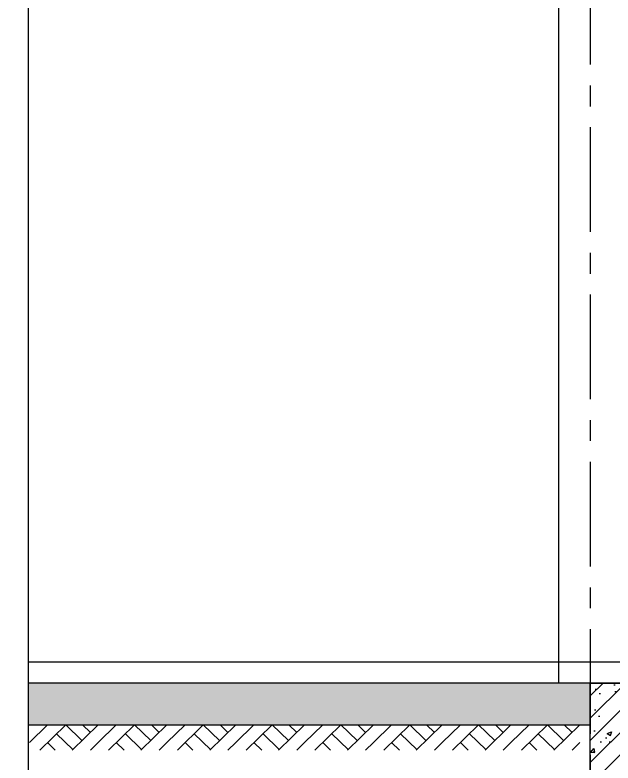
# Model space of a CAD drawing. Extents: x 220580 to 2027826, y -309201 to 71987.
# Drawn here: x 1038554 to 1041414, y -178159 to -174582 of the extents above; entities that cross this region are included whole.
import ezdxf

# ---------------------------------------------------------------- set-up
doc = ezdxf.new("R2010")
doc.units = 0
for name, pattern in [('20剖面图$0$__DASH', [0.35, 0.25, -0.1]), ('20剖面图$0$DOTE', [2.42, 2, -0.2, 0.02, -0.2]), ('CENTER', [2, 1.25, -0.25, 0.25, -0.25]), ('DASH', [0.35, 0.25, -0.1]), ('ZN-DOT', [0.25, 0, -0.25])]:
    doc.linetypes.add(name, pattern=pattern)
for name, color, linetype in [('!ZN6-层高线-8', 8, 'ZN-DOT'), ('1 轴线 辅助线', 1, 'CENTER'), ('20剖面图$0$A-AXIS-DOTE', 14, '20剖面图$0$DOTE'), ('20剖面图$0$A-HATCH-1', 252, 'Continuous'), ('20剖面图$0$A-LIN-V', 9, 'Continuous'), ('20剖面图$0$A-SFCE', 30, 'Continuous'), ('20剖面图$0$AS-COLN', 6, 'Continuous'), ('20剖面图$0$DIM_SYMB', 3, 'Continuous'), ('20剖面图$0$PUB_HATCH', 8, 'Continuous')]:
    doc.layers.add(name, color=color, linetype=linetype)

# ---------------------------------------------------------------- blocks, each defined once
blk = doc.blocks.new('20剖面图$0$$LinePat$素土夯实')
at = {"color": 0}
for p, q in [((0, -210), (210, 0)), ((120, -300), (420, 0)), ((420, 0), (607.5, -187.5)), ((495, -300), (795, 0)), ((615, 0), (705, -90)), ((315, -105), (502.5, -292.5)), ((210, -210), (300, -300)), ((705, -300), (795, -210))]:
    blk.add_line(p, q, dxfattribs=at)

msp = doc.modelspace()

# ---------------------------------------------------------------- hatches: boundary and pattern name
at = {"layer": '20剖面图$0$A-HATCH-1'}
h = msp.add_hatch(color=256, dxfattribs=at)
h.dxf.hatch_style = 1
h.paths.add_polyline_path([(1038617.4, -177776.4), (1038617.4, -177976.4), (1041304.7, -177976.4), (1041304.7, -177776.4)])
at = {"layer": '20剖面图$0$PUB_HATCH'}
h = msp.add_hatch(dxfattribs=at)
h.set_pattern_fill('钢筋混凝土', color=256, scale=30, style=0)
h.set_pattern_definition([(45, (2073108.62, -745933.88), (-53.0330086, 53.0330086), []), (50, (2073108.62, -745933.88), (215.178055, -18.82564), [22.5, -247.5]), (355, (2073108.62, -745933.88), (-41.6254, 225.65764), [18, -198]), (100.4514, (2073126.55, -745935.45), (173.552815, 206.831863), [19.122057, -210.342634]), (46.1842, (2073108.62, -745873.88), (320.172315, -49.655704), [33.75, -371.25]), (96.6356, (2073135.3, -745878.02), (280.39881, 292.23536), [28.68309, -315.5139]), (351.1842, (2073108.62, -745873.88), (280.39858, 292.23558), [27, -297]), (21, (2073138.62, -745888.88), (179.072116, -120.785667), [22.5, -247.5]), (326, (2073138.62, -745888.88), (72.9946, 217.545014), [18, -198]), (71.4514, (2073153.54, -745898.94), (252.06679, 96.75915), [19.122057, -210.342634]), (37.5, (2073108.62, -745933.88), (3.6479566, 99.868156), [0, -195.6, 0, -201, 0, -198.75]), (7.5, (2073108.62, -745933.88), (78.920861, 118.323514), [0, -114.6, 0, -191.1, 0, -75.75]), (327.5, (2073041.72, -745933.88), (160.146731, -6.7664615), [0, -75, 0, -234, 0, -310.5]), (317.5, (2073011.72, -745933.88), (174.95585, 30.031495), [0, -97.5, 0, -155.4, 0, -220.5])])
h.paths.add_polyline_path([(1041704.7, -178463.9), (1041704.7, -177776.4), (1041304.7, -177776.4), (1041304.7, -178463.9)])

# ---------------------------------------------------------------- linework, layer by layer
at = {"layer": '!ZN6-层高线-8', "linetype": 'DASH', "ltscale": 400}
msp.add_line((1049420.3, -177676.4), (1038617.4, -177676.4), dxfattribs=at)
at = {"layer": '1 轴线 辅助线', "ltscale": 400}
msp.add_line((1041304.7, -155118.7), (1041304.7, -181325.6), dxfattribs=at)
at = {"layer": '20剖面图$0$A-AXIS-DOTE', "linetype": '20剖面图$0$__DASH', "ltscale": 2}
msp.add_line((1041404.7, -177676.4), (1038617.4, -177676.4), dxfattribs=at)
at = {"layer": '20剖面图$0$A-LIN-V'}
msp.add_line((1041154.7, -177776.4), (1041154.7, -162375.9), dxfattribs=at)
at = {"layer": '20剖面图$0$A-SFCE'}
msp.add_line((1042204.7, -177676.4), (1038617.4, -177676.4), dxfattribs=at)
at = {"layer": '20剖面图$0$AS-COLN'}
for p, q in [((1041704.7, -177776.4), (1038617.4, -177776.4)), ((1041304.7, -178463.9), (1041304.7, -177776.4)), ((1041304.7, -177776.4), (1042104.6, -177776.4)), ((1038617.4, -177976.4), (1041304.7, -177976.4))]:
    msp.add_line(p, q, dxfattribs=at)
at = {"layer": '20剖面图$0$DIM_SYMB'}
msp.add_lwpolyline([(1038617.4, -156312), (1038617.4, -168157.3), (1038680.4, -168180.2), (1038554.4, -168202.4), (1038617.4, -168224.8), (1038617.4, -180070.1)], dxfattribs=at)

# ---------------------------------------------------------------- block references
at = {"layer": '20剖面图$0$A-HATCH-1', "xscale": 0.4137558353191729, "yscale": 0.4, "zscale": 0.4}
for p in [(1038623.2, -177976.4), (1038952.1, -177976.4), (1039281.1, -177976.4), (1039610, -177976.4), (1039938.9, -177976.4), (1040267.9, -177976.4), (1040596.8, -177976.4), (1040925.7, -177976.4)]:
    msp.add_blockref('20剖面图$0$$LinePat$素土夯实', p, dxfattribs=at)

doc.saveas('drawing.dxf')
